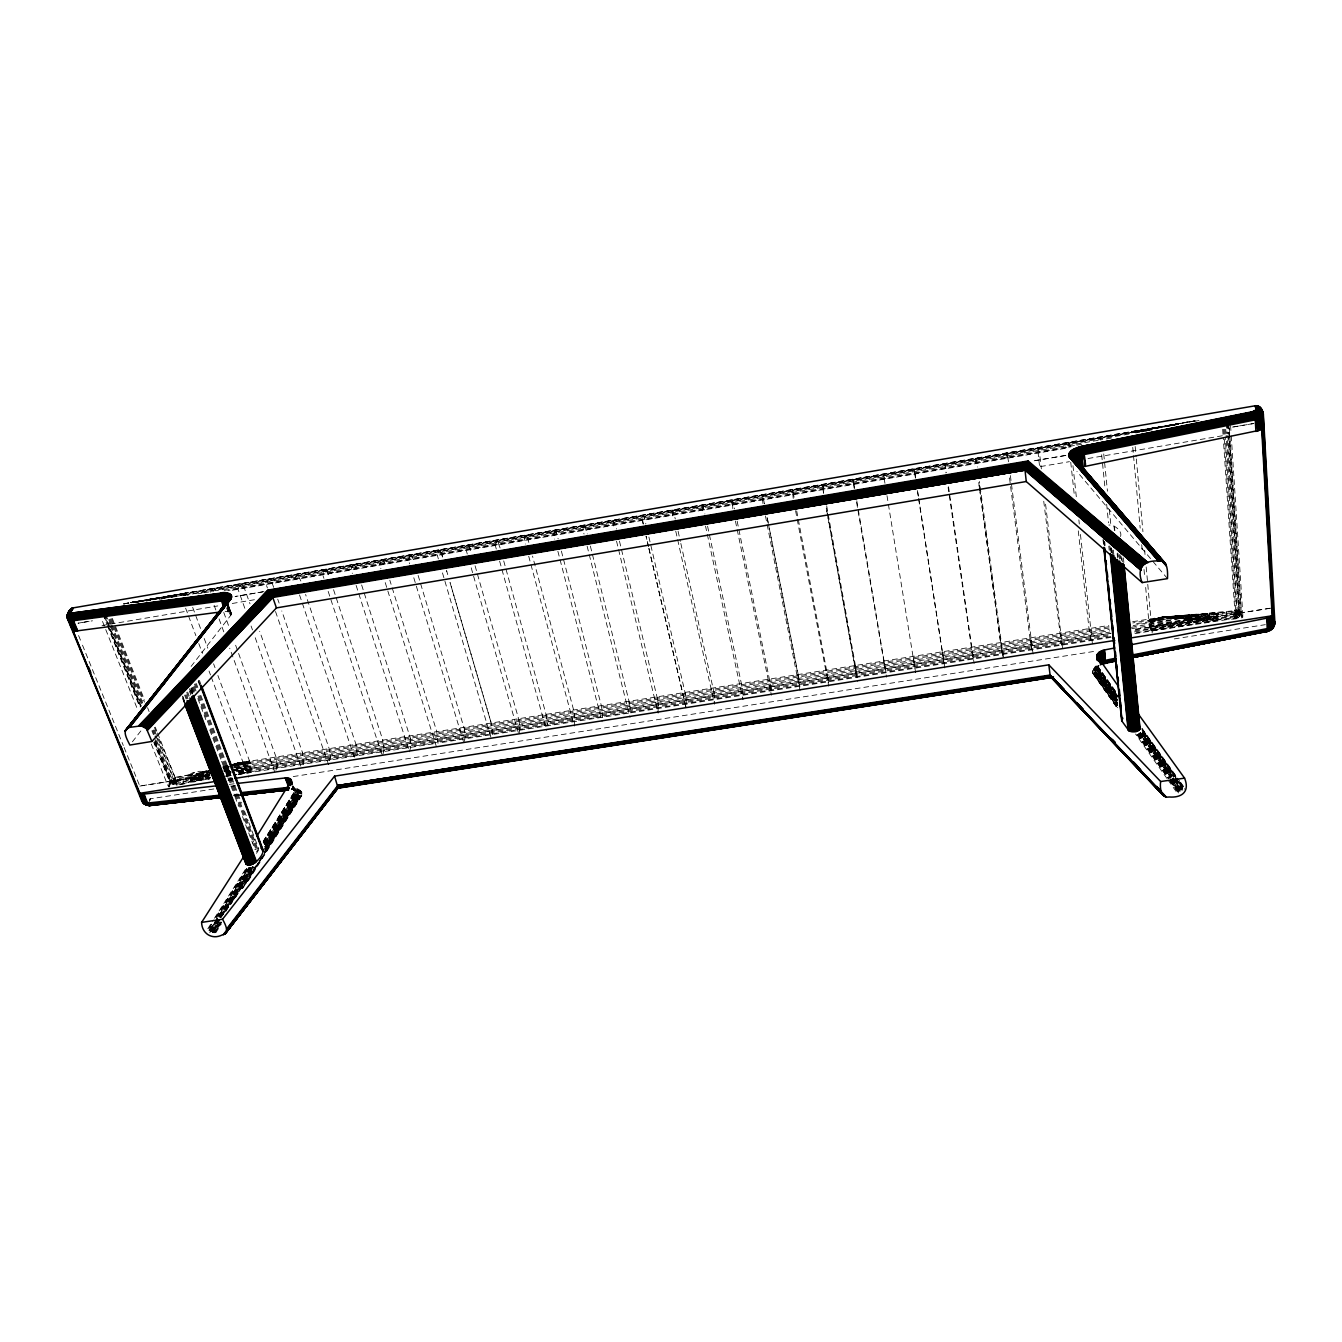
<?xml version="1.0" encoding="UTF-8"?>
<svg xmlns="http://www.w3.org/2000/svg" width="1342" height="1342" viewBox="0 0 1342 1342"><rect width="100%" height="100%" fill="white"/><g stroke="black" fill="none" stroke-linecap="round" stroke-linejoin="round"><path stroke-width="0.75" stroke-dasharray="5 3.75" d="M1226.303 611.516L1227.209 619.601L1150.882 631.126L1149.054 623.124L1148.886 621.749L1169.519 617.991L1169.503 616.599L1234.808 610.711L1240.645 611.868L1242.877 616.934L1240.612 612.64L1234.808 610.711L1223.535 441.853M1170.107 616.548L1170.123 618.041L1148.886 621.749L1145.548 586.068M157.551 732.95L175.45 778.36L176.288 785.087L190.916 781.866L189.943 774.368C182.73 777.119 169.897 775.072 167.616 785.003L169.008 786.982L171.29 782.235L175.316 777.991L170.803 780.474L167.968 785.707M1228.4 423.887L1240.142 614.183L1235.462 617.639L1218.603 619.299L1164.269 617.471L1132.799 622.94M732.849 508.735L732.246 499.761L734.611 508.937M732.027 504.642L732.078 500.667M235.219 765.544L250.266 763.447L234.749 764.638L237.484 763.095L249.578 761.099L250.887 769.704L248.538 777.152M686.483 704.047L685.024 692.371L648.706 536.196M1132.665 621.698L1162.306 617.018L1234.875 611.549L1239.823 616.632L1236.519 618.612L1230.58 619.283M277.308 765.561L276.016 756.938L234.364 641.728M1228.853 424.24L1241.568 617.941M1186.764 422.613L1187.569 422.059L132.237 602.306L148.626 599.941L150.321 600.629M1238.314 617.84L1234.925 612.204L1235.747 610.66L1224.239 437.609M238.457 771.633L250.853 769.721L250.887 768.53L232.82 770.761M1178.444 424.307L130.426 602.541M1235.63 618.813C1233.281 614.703 1238.532 614.552 1238.565 610.945L1227.074 435.68M1164.269 617.001L1162.323 617.035L1218.385 617.739L1235.277 616.079L1239.22 612.506L1227.88 435.865M1228.618 436.116L1239.605 613.663L1235.378 616.901L1218.486 618.561L1164.269 617.471L1148.735 620.44L1162.306 617.052L1169.503 616.599L1148.735 620.44L1165.98 617.723L1189.482 618.41L1209.427 616.951L1235.11 614.284L1237.391 612.17L1226.118 435.563M1068.886 442.86L1069.121 447.708L230.589 590.547M264.743 851.298L299.031 796.427L298.209 791.193L291.315 789.331M189.943 774.368C200.26 766.752 202.525 783.946 190.916 781.866L208.496 773.629M1108.962 626.714L249.981 762.239L237.467 763.195L249.578 761.099L237.333 763.346L249.578 761.099L217.89 675.462M547.351 725.116L547.385 723.086M702.134 505.783L702.856 513.852M263.217 842.726L294.619 793.105L293.462 786.06M209.553 770.845L175.701 779.165L175.701 780.625C171.877 793.307 207.054 773.193 212.053 773.596M384.047 749.842L382.789 740.079M519.908 728.488L518.935 734.779L470.69 566.022M294.099 788.593L291.415 789.415C295.877 788.475 302.118 791.243 299.887 796.611L242.466 888.572L299.887 796.611C304.265 791.579 296.062 787.804 291.734 789.096C296.364 786.949 304.953 790.924 301.061 796.662L246.811 883.237M944.734 463.661L946.412 472.317M357.173 754.07L355.965 744.307L305.59 594.456M210.157 778.729L192.091 781.497L191.05 774.133L190.212 775.106C185.531 775.408 168.941 777.941 172.883 784.701M672.342 510.866L672.963 518.918M658.117 712.971L658.117 703.191M1100.239 437.509L1100.188 439.958L1113.961 437.609M602.642 717.215L601.317 705.573L561.342 550.975M231.847 765.611L237.4 763.078L234.749 764.638L249.947 762.239L237.517 763.112L1108.828 625.473M793.223 498.419L792.334 489.511L792.921 491.373M277.324 765.544L275.127 772.992L229.717 648.203M702.168 505.766L702.755 505.347M643.187 523.984C640.872 509.138 644.865 516.184 645.854 524.017M1037.634 448.194L1039.429 452.271L1041.358 468.878M247.314 881.509L301.715 795.32L297.253 795.705L264.944 847.07L297.253 795.705L297.253 791.713L293.965 789.23L291.818 788.593L298.058 791.931L298.075 796.108L264.961 849.301M384.064 749.842L382.436 756.167L327.784 590.212M1217.831 612.388L1218.066 615.039L1216.859 615.995L1162.39 617.052L1148.735 620.44L1162.491 617.236L1217.379 619.92L1236.519 618.612L1234.942 612.438L1162.407 617.152L1148.735 620.44L1162.793 617.337L1235.026 613.361L1237.441 618.293M265.414 844.906L296.515 795.202L296.515 791.377L292.271 787.569L295.743 790.388L299.451 789.717M672.376 510.849L672.661 509.943L675.328 519.018M613.093 520.964L613.562 529.033M357.207 754.053L356.855 755.814M172.095 784.349C176.758 775.592 176.238 776.599 172.9 784.718C176.322 785.59 176.758 779.098 173.487 778.125L154.296 729.595M275.513 611.516L328.555 764.621L330.518 757.19L329.545 749.675L281.803 610.945M492.363 734.544L491.189 722.969L450.09 582.629M1092.422 671.503L1096.582 669.675L1098.142 665.85C1100.037 675.714 1086.332 676.083 1095.777 666.102L1098.544 666.018M1068.853 442.86L1070.899 446.903L227.872 590.53M1117.752 696.062L1098.393 669.188L1098.142 666.789L1097.706 670.815L1116.98 697.874L1097.706 670.815L1098.41 665.716L1096.582 668.064L1093.277 668.719M762.122 495.03L764.437 503.854L763.648 499.744M208.631 774.384C197.24 775.877 180.918 790.102 170.3 781.027L155.102 741.002M211.784 772.187C199.522 772.992 181.891 789.079 171.86 778.914L154.951 736.188M1093.327 674.07L1117.483 708.308L1092.64 672.862L1097.303 669.977L1097.991 665.934L1098.36 669.306L1117.685 696.33M183.619 783.443L182.562 775.961M976.12 463.544L975.718 458.259M1194.9 420.985L1188.811 422.009M149.029 802.013L150.539 798.859L149.096 802.013L149.7 798.926L214.653 788.844M298.226 794.9L296.649 794.045L265.162 844.755L296.414 795.135L292.388 786.362M264.357 843.061L295.156 793.91L295.592 791.143L293.999 788.475L294.837 789.767M495.181 544.986L497.144 540.054L500.415 548.811M264.609 844.303L295.726 794.548L295.844 790.941L291.432 788.006M159.01 739.006L175.634 778.947L173.755 784.969M169.008 786.982L170.367 782.218L174.577 778.209M554.514 530.459L553.659 535.022L554.682 539.098M303.393 764.219L302.571 752.745L259.677 631.277M525.359 535.441L524.353 540.021L525.41 544.064M852.925 479.228L853.512 482.013M410.887 554.783L408.337 559.782L409.578 563.774M264.307 843.011L295.425 792.87L295.575 794.363L264.307 844.051L295.995 793.491L298.192 796.142L300.994 796.662L300.86 795.387L242.566 888.572M263.569 842.038L294.569 793.021L294.519 789.079M292.64 785.842L294.267 792.384L263.368 841.602M1235.546 618.276C1242.357 617.286 1241.014 610.895 1234.808 610.711M294.233 579.224L297.521 574.141L301.631 582.613M273.701 587.36L271.42 581.271L268.97 578.855L266.001 584.038L267.394 587.964M168.438 786.378L170.082 782.738L153.827 742.495M154.951 741.12L170.484 779.853L173.001 782.487L176.339 782.487M381.346 560.017L379.635 564.68L380.91 568.656M613.227 520.444L616.515 529.016M265.028 844.655L296.213 794.967L294.619 793.105L295.425 792.87M263.351 841.535L294.636 791.461M210.543 592.208L213.177 588.383M352.577 565.435L353.969 564.496L355.764 566.894M352.879 564.881L351.05 569.545L352.359 573.504M231.814 765.477L237.433 763.128L231.545 764.856M231.763 765.359L237.467 763.162L249.947 762.239L236.125 764.051M1239.538 616.163L1241.367 612.724L1229.272 426.722M236.343 763.883L237.433 763.128L231.713 765.225C241.594 762.155 232.25 763.564 249.947 762.239L236.058 763.883L249.947 762.239L237.484 763.162M221.329 922.155L214.72 932.774L221.598 922.172M242.214 888.538L258.704 861.983M259.811 860.222L299.383 796.511L264.961 851.348M1097.722 667.36L1092.64 670.111M225.775 911.201L253.453 866.865M264.525 849.134L297.723 795.923L265.414 847.272M220.222 922.071L212.875 932.556L219.534 921.92M235.672 897.261L254.426 867.15M265.448 849.419L298.545 796.276L264.642 851.298M210.157 931.382L217.924 918.951M219.048 917.173L250.166 867.418M210.996 931.885L218.83 919.488M219.216 919.689L211.449 932.103L219.249 919.706M252.531 866.462L220.323 917.911L252.682 866.563M264.743 846.936L296.934 795.487L264.575 846.852M252.933 866.647L220.776 918.079L253.152 866.764M256.087 865.506L230.69 904.24L253.823 866.982M230.606 904.206L253.873 867.016M214.871 932.774L221.497 922.155M215.844 932.707L221.38 923.866M215.911 917.173L248.069 866.513M218.26 919.186L209.352 933.378L217.991 919.002M250.551 867.72L219.367 917.408L250.4 867.62M225.842 911.218L253.621 866.949M219.937 917.71L251.189 868.123M207.809 928.748L213.344 920.008M214.452 918.247L246.593 867.519M256.557 851.767L258.771 848.278M263.217 841.283L294.233 792.3L292.22 786.697M215.978 917.324L248.085 866.546M256.49 853.344L258.721 849.805M208.849 930.308L212.204 924.99M216.683 917.894L249.159 866.496M263.72 843.447L295.089 793.81M209.402 930.828L249.864 867.2M264.408 844.168L295.726 794.548M252.464 842.977L254.712 839.438M525.376 535.441L526.45 535.441M175.886 783.946L211.885 772.657M132.405 741.79L141.346 730.316M191.101 666.42L231.143 614.821L227.402 602.373L231.126 612.74M1098.863 665.515L1096.749 668.635L1097.001 671.788L1117.416 700.574L1097.001 671.788M237.333 763.346L236.058 763.883M190.665 776.75L206.735 770.543L191.772 776.448L175.919 779.987M155.756 735.768L173.823 779.937L176.104 780.843L190.832 777.605L211.399 770.811M190.447 775.911L191.319 774.854C200.78 766.349 213.579 775.273 198.683 779.232L210.66 777.504M176.238 781.681L190.967 778.444L204.504 772.204M299.031 796.427L299.971 795.336M1120.503 536.548C1122.851 531.533 1114.346 524.252 1108.811 525.041M191.05 779.266L207.96 771.566M381.313 560.017L382.369 559.648M191.084 780.021L208.111 772.069M1098.494 666.118L1094.334 667.377M191.084 780.725L208.262 772.589M154.129 742.009L169.897 781.564L173.152 784.164L176.406 783.963M1235.462 613.931L1236.737 610.677L1225.263 437.593M1096.531 666.269L1093.579 670.044L1094.149 673.785L1116.829 705.875L1092.64 672.862L1117.651 707.704M1097.253 666.32L1094.485 669.876L1095.005 673.382L1117.735 705.473L1093.579 672.644M1097.924 666.236L1095.324 669.574L1095.81 672.862L1117.4 703.292L1094.485 672.308L1117.131 703.476M1099.064 665.682L1096.078 669.155L1096.347 672.459L1117.802 703.007M191.034 781.346L208.379 773.109M296.129 788.744L291.784 789.549L297.941 789.13M1217.982 614.116L1209.343 616.179L1189.448 617.957L1162.507 617.219M296.515 795.202L297.404 794.514M291.717 789.13L293.663 789.046L291.264 789.532M1218.268 616.867L1190.689 619.367L1179.836 618.36L1179.735 615.743L1162.357 617.119L1148.735 620.44L1162.793 617.253L1218.268 616.867L1235.194 615.206M237.215 763.162L231.612 764.99M1169.503 616.733L1148.735 620.44L1162.323 617.102L1193.541 614.602L1193.826 619.065L1196.762 619.719L1218.486 618.561L1134.141 630.841M231.495 764.739L237.349 763.145M248.891 822.73L258.503 848.228L254.997 849.536L241.644 814.242M1218.486 618.561L1218.603 619.299C1212.682 622.705 1207.934 619.434 1209.142 613.244C1189.28 618.662 1168.228 614.032 1148.735 620.44L1163.967 617.068M208.58 774.149L192.174 780.96M211.969 773.126L198.7 778.679M231.411 765.93L225.003 768.748L228.962 768.329M1218.603 619.299L1217.479 620.474L1134.661 632.87M300.658 790.522L295.928 790.69M225.104 768.396L228.174 766.903L223.376 768.496L228.106 766.718L223.124 767.708L227.905 766.165L223.124 767.708M174.443 778.024L174.359 777.84M225.104 768.429L228.257 767.171M223.292 768.228L228.073 766.601M235.89 763.531L237.249 763.195L235.94 763.632M301.497 791.512L298.058 791.931L295.29 790.404M211.667 771.734L190.967 778.444M211.533 771.264L190.832 777.605M188.132 595.479L185.397 593.114L141.363 601.367M227.771 765.812L222.722 766.718M205.326 776.196L209.704 775.005L205.36 776.733L209.486 776.095M209.386 770.392L190.212 775.106M1173.998 425.213L1178.427 424.089M301.967 792.669L296.163 791.713L293.479 786.378M1186.798 422.244L1181.782 423.351M1148.886 621.749L1165.98 617.723L1162.407 617.152M1133.168 625.624L1171.834 618.142L1132.967 624.265M183.82 595.445L1131.591 433.6M1169.519 617.857L1201.593 616.364L1216.691 614.2L1217.899 613.227L1216.557 612.522L1189.364 616.632L1162.44 617.119L1179.752 616.565L1198.389 614.2L1201.476 614.502L1201.979 620.021L1217.479 620.474L1216.557 612.522M123.447 603.95L128.681 602.893M124.001 603.967L129.184 602.944M123.716 603.883L128.916 602.877M1188.827 422.009L1194.984 420.818L1188.844 421.891M1131.407 627.318L1179.87 618.662L1201.979 620.021L1150.077 628.324L1149.792 627.133L1193.826 619.065M159.144 599.253L1129.662 433.097M131.935 602.34L1187.569 422.059M1216.607 613.344L1189.381 617.068L1164.269 617.471M1134.409 631.914L1202.7 620.054L1201.895 619.467M135.324 602.29L143.527 600.847M145.573 600.478L184.491 593.617L130.224 602.659M1174.887 424.793L1132.614 432.309L1131.943 431.537L1131.625 432.761L1152.04 429.859M133.227 602.743L138.796 602.088M137.74 601.266L185.917 593.181L134.871 602.29M1170.845 425.699L1132.38 431.822L1182.906 422.998M1132.38 431.822L1183.275 422.915M1185.305 422.562L1191.411 421.489M145.54 600.226L186.471 593.466L146.06 600.746M185.397 593.114L130.66 602.524M1187.318 422.176L1131.826 431.721L1179.35 423.653M1195.001 421.187L1199.043 420.516M137.874 602.072L143.913 601.031M145.926 600.696L1167.506 426.353M1135.701 432.896L1139.794 432.208M1141.824 431.856L1147.947 430.816M197.995 593.785L201.937 593.114M203.917 592.778L213.781 591.101M1098.242 440.293L215.794 590.765L215.24 589.91M224.198 590.413L1074.875 445.427M1076.838 445.108L1082.692 444.101M82.114 622.503L77.987 623.208L92.481 620.809M84.194 622.151L92.447 620.742M263.988 591.604L235.051 596.519L264.022 591.671M1237.425 426.253L1231.235 427.31L1253.965 423.485M1239.488 425.9L1253.965 423.451M102.026 625.54L108.232 624.483M110.296 624.131L217.79 605.93M232.25 603.481L254.997 599.622M1040.503 466.563L1069.44 461.665M1088.043 458.511L1224.474 435.395M1169.972 425.699L1131.658 432.761L1151.872 429.675M131.164 602.793L138.36 601.568L132.774 602.357M1150.614 630.354L1209.763 619.769M1174.384 424.609L1131.826 431.721L1175.139 424.726M302.034 793.944L296.213 792.568L293.428 787.2M161.174 598.918L169.293 597.593M171.323 597.274L179.442 595.949M181.472 595.613L187.561 594.623M1131.641 628.66L1189.582 619.283L1189.314 614.955M145.875 600.528L187.024 593.952M1109.129 628.022L230.086 766.634L225.003 768.748L232.854 767.507M234.816 767.205L1109.331 629.381M236.326 768.278L1109.549 630.757M232.787 770.14L1109.8 632.099M223.997 770.224L228.106 769.57M224.768 771.398L230.79 770.442M124.085 747.46L139.786 786.043L210.191 774.971M237.115 770.727L1111.059 633.256L236.477 770.794M1270.522 608.161L1133.839 629.666L1270.538 608.228M139.786 786.093L210.208 775.022M226.177 772.422L234.414 771.13M208.765 776.33L204.756 776.951L208.748 776.414M226.798 773.495L230.807 772.858M238.826 771.6L1110.304 634.581M238.557 772.707L1110.555 635.672M210.124 777.152L199.975 778.746L210.09 777.353M226.379 774.602L230.438 773.982M1110.79 636.611L238.306 773.663M209.688 778.125L195.378 780.373L209.62 778.343M226.043 775.575L230.136 774.938M190.916 781.866L209.352 778.981M225.741 776.397L235.991 774.787M238.037 774.468L435.898 743.401M628.475 713.156L437.861 743.099L436.771 731.558L389.817 580.197M1111.025 637.383L630.488 712.854L629.381 702.369M1134.913 633.642L1218.704 619.937M228.526 779.383L232.669 778.746M228.006 780.373L234.162 779.417M231.193 786.261L235.336 785.607M293.244 776.565L1095.709 651.172M1174.3 638.893L1265.288 624.667M226.043 773.546L230.17 772.908M146.228 600.981L150.17 600.377M1150.346 629.415L1209.863 620.34M226.228 776.246L236.259 774.703M238.272 774.401L250.317 772.539L234.045 774.854M132.523 602.239L149.851 599.991M223.946 771.348L230.153 770.409M232.216 770.107L250.853 767.288L250.719 766.014L230.941 768.11M1149.088 623.124L1179.836 618.36M226.63 775.206L230.623 774.619M238.591 773.462L250.568 771.734L238.423 773.428M226.395 772.019L230.472 771.432M232.518 771.147L250.887 768.53M225.909 776.028L232.015 775.156M1149.557 625.842L1193.877 619.568M226.278 775.106L230.338 774.552M1149.809 627.133L1201.979 620.021M226.748 773.998L230.757 773.462M238.759 772.405L250.753 770.794M231.948 765.863L250.266 763.447M1149.306 624.483L1189.582 619.283M226.161 772.891L234.397 771.835M236.46 771.566L250.853 769.721M223.594 769.335L227.469 768.849M235.219 767.909L250.719 766.014M224.785 771.734L230.807 770.996M1162.809 617.186L1163.95 617.488L1162.793 617.32M224.013 770.392L228.14 769.905M236.393 768.966L250.853 767.288M229.197 784.365L235.437 783.661M233.86 795.689L237.987 795.219M138.142 601.401L143.946 600.746M234.229 795.185L238.373 794.716M233.911 795.638L238.373 795.32M239.228 795.454L234.213 795.772L239.144 795.487M234.699 795.923L238.842 795.471M291.6 789.247L293.663 789.046M234.179 766.248L250.535 764.722M142.772 600.595L145.708 600.36M1189.532 618.847L1216.959 616.884L1218.066 615.039M149.7 599.824L154.716 599.522M225.137 611.331L230.623 612.204L226.899 601.853M1189.314 615.357L1164.269 617.236M176.121 782.386L172.799 781.38L171.139 779.367L154.213 736.641M1234.825 610.828L1235.747 610.878M1170.123 618.041L1179.87 618.662M213.143 588.383L214.2 588.735M1235.328 611.751L1235.697 611.113M292.254 789.079L295.743 790.388M1240.377 615.944L1234.841 611.13L1240.562 614.686M554.934 530.04L558.205 538.93M1235.764 612.64L1234.875 611.549L1239.102 617.286M1235.11 614.284L1235.512 615.894M410.87 554.783L413.336 559.413M171.323 783.879L170.082 782.738M1235.428 612.875L1235.026 613.361M214.166 588.735L215.274 589.91M294.485 789.733L293.227 787.939M326.609 570.132L324.512 569.713L322.583 574.393L323.925 578.352M555.202 530.157L555.823 531.013M1167.49 578.637L1076.921 471.461M584.726 525.494C582.092 524.403 583.317 532.657 584.055 534.049M944.751 463.493L945.976 472.938M1141.941 729.645L1175.81 776.666M1183.074 786.747L1177.035 778.209M1098.108 670.01L1117.483 696.917L1097.722 669.205L1117.701 696.23M1142.898 732.212L1174.367 775.928M1175.575 777.605L1182.839 787.704M1142.495 733.084L1173.948 776.85M1175.156 778.528L1182.419 788.626M1117.735 700.205L1097.186 671.57L1117.634 700.306M1141.908 733.906L1172.136 776.028L1142.109 733.655M1115.42 691.18L1098.511 667.528L1115.42 691.348M1142.008 728.354L1179.467 780.708M1180.675 782.403L1185.506 789.163M1115.437 692.036L1098.142 667.595M1175.827 776.582L1142.008 729.243L1175.827 776.515M1115.437 692.019L1098.142 666.789M1175.642 777.387L1141.841 730.098L1182.856 787.687L1176.85 779.081M1098.075 670.144L1117.383 697.169M1142.713 732.631L1174.082 776.548L1142.663 732.766M1175.29 778.243L1182.537 788.375L1175.206 778.461M1173.579 777.37L1142.277 733.369M1174.787 779.065L1183.241 790.874M1139.995 732.967L1171.365 776.8M1172.572 778.494L1181.027 790.304L1172.64 778.444M1172.17 778.796L1180.608 790.606M469.398 546.546L467.637 545.003L466.127 549.935L467.268 553.961M1116.93 697.957L1097.303 669.977L1116.829 698.108L1097.571 671.034L1096.749 670.681L1096.548 672.258L1116.963 700.994L1096.095 671.319M1140.398 732.547L1171.734 776.431L1140.482 732.43M1139.157 733.621L1170.459 777.488L1139.375 733.453M1138.804 733.839L1168.882 776.012M1137.899 734.309L1169.419 778.058M1137.831 734.342L1169.134 778.175M1136.875 734.695L1168.312 778.477M1169.318 780.222L1179.064 793.676L1169.553 780.138M1141.992 728.79L1178.242 779.819M1179.45 781.53L1185.489 790.035M1139.777 733.118L1171.012 777.068M1138.972 733.705L1168.949 775.961M1170.627 779.736L1179.031 791.562L1170.677 779.719M1140.23 732.732L1171.432 776.75M1170.392 779.819L1178.762 791.663M1095.458 673.13L1116.947 703.577M1138.452 734.024L1169.486 778.024M1094.502 673.65L1117.131 705.758M1137.379 734.51L1168.362 778.461M1166.97 778.494L1135.55 733.99M1168.177 780.205L1177.84 793.91M1093.613 673.986L1117.685 708.24M326.576 570.132L329.696 577.848M526.416 535.441L527.49 537.605M1240.88 613.898L1242.709 617.756M383.191 560.47L384.902 564.261M584.709 525.494L587.31 533.982M468.979 545.842L471.646 553.709M170.3 781.027L154.548 741.505M243.539 586.035L250.015 603.85M244.043 587.041L241.006 583.636L237.87 588.836L244.848 608.396M441.099 552.334L438.834 549.918L437.19 554.867L438.364 558.876M355.731 566.894L356.586 569.075M78.591 635.538L81.728 643.254M82.499 645.183L123.313 745.515M384.064 562.063L384.483 563.103M140.977 706.261L104.475 615.223L140.675 706.529M702.789 505.347L704.919 513.986M102.512 621.43L137.387 709.062M151.344 744.122L167.616 785.003M108.819 619.668L110.363 623.56M111.134 625.506L142.655 705.12M152.636 730.367L154.179 734.242M105.733 614.284L109.591 623.996M110.363 625.942L141.128 703.627M151.898 730.82L153.441 734.695M105.045 614.753L141.245 706.043M104.005 615.693L107.092 623.476M107.863 625.422L140.239 707.033M102.898 614.217L106.756 623.929M107.528 625.875L139.165 705.573M112.325 618.394L144.517 699.954M147.586 707.72L149.113 711.596M155.253 727.129L156.779 731.021M111.47 618.628L144.433 702.118M154.414 727.347L155.94 731.239M110.547 618.914L142.789 700.474M109.658 619.283L111.201 623.158M111.973 625.104L142.688 702.772M153.441 729.947L154.984 733.839M182.831 696.146L184.491 700.843M182.495 696.683L184.659 702.587M182.713 698.41L184.542 703.023M183.032 699.585L184.525 703.493M187.679 692.069L189.172 695.978M186.739 692.455L188.215 696.347M186.504 694.703L187.997 698.612M185.548 694.938L187.041 698.846M184.609 695.072L186.102 698.981M193.382 686.819L194.875 690.727M197.844 698.578L206.752 722.097M209.721 729.947L220.86 759.354M221.598 761.317L234.213 794.632M234.951 796.594L238.675 806.408M192.577 687.289L194.808 693.16M191.822 687.674L194.036 693.495M191.218 688.194L192.694 692.069M191.201 689.603L192.678 693.512M190.749 688.714L192.963 694.535M190.715 690.14L192.208 694.032M189.373 688.714L191.604 694.569M189.39 691.164L190.883 695.072M196.351 683.548L197.844 687.456M200.797 695.307L231.126 775.693M231.864 777.639L241.493 803.137M244.445 810.971L248.153 820.784M195.412 683.766L196.888 687.691M199.857 695.525L257.597 848.429M194.456 684.068L195.932 687.993M198.901 695.827L256.708 848.731M194.271 686.383L197.24 694.233M197.979 696.196L255.819 849.1M556.158 531.751L556.494 532.657M441.082 552.35L443.045 558.557L441.837 554.565M199.455 680.327L201.048 685.057M198.364 680.243L199.824 684.135M198.197 681.4L199.673 685.326M226.546 607.859L227.838 611.298L226.949 607.909M185.615 608.178L187.846 614.066M188.551 616.045L195.882 635.689M198.784 643.556L202.474 653.369M209.033 671.05L210.509 674.976M211.214 676.955L247.079 773.227M192.678 607.356L200.629 628.761M204.202 638.49L207.825 648.22M213.563 663.787L215.022 667.679M227.687 608.027L228.962 611.482L226.697 603.43M975.684 458.276L977.429 467.05M226.764 603.145L231.143 614.821L227.654 603.715M214.116 605.309L216.263 611.147M219.081 618.947L224.064 632.602M469.75 547.452L470.136 548.509M223.762 612.438L228.744 626.093M226.915 605.242L230.656 615.626L227.939 606.349M293.512 786.865L294.837 790.606M585.347 526.769L585.682 527.691M251.071 626.009L252.481 629.901M255.232 637.735L301.765 768.815M277.727 599.153L279.119 603.095M299.551 594.976L355.429 760.411M527.473 537.605L529.234 543.913M333.554 589.708L382.805 740.079M361.635 584.961L410.384 738.201M356.133 585.414L409.511 751.923L411.021 745.598L410.35 738.201M302.554 752.745L302.923 753.885M385.221 582.579L436.704 747.662M1008.597 461.749L1006.718 452.975L1006.986 458.293M355.932 744.324L356.284 745.464M413.789 577.748L463.997 743.384L465.238 737.077L464.533 729.662M418.117 575.399L464.567 729.662M442.474 572.9L491.407 739.09M450.073 582.629L491.189 722.969M475.068 565.77L518.884 719.798M1091.197 640.503L1089.016 628.593M1006.986 453.747L1008.077 457.605M703.258 506.655L703.51 507.595M644.345 517.693L644.646 518.767M495.148 545.003L496.305 549.029M499.627 561.124L546.529 730.451M503.72 560.922L546.362 715.471M528.698 556.209L574.259 726.106L574.963 718.758L573.923 711.126L532.522 556.058M1061.539 645.167L1043.673 500.667M557.869 551.26L602.088 721.744M546.026 714.313L547.402 723.086M587.108 546.127L630.035 717.366M590.346 546.06L629.616 703.627M822.898 485.452L822.562 484.345L823.602 493.252L822.898 489.159M792.753 490.585L793.139 492.313M616.532 541.162L658.083 712.971M619.467 541.145L657.261 697.974M642.264 519.924L643.221 523.984M648.891 548.324L686.282 708.559L648.874 548.324M678.096 531.214L680.344 541.396M680.83 543.426L714.112 693.026M675.747 531.13L714.548 704.131L714.078 693.042M518.868 719.815L519.924 727.414M822.931 485.452L824.441 493.604M1031.126 645.804L1033.105 654.208L1010.207 474.162M707.57 526.232L741.623 684.672L742.965 699.668L705.523 526.098M793.156 492.313L794.363 498.721M737.177 521.216L771.147 687.909M735.416 521.032L771.432 695.206M1090.241 636.494L1090.492 637.702M741.405 683.464L741.64 684.655M1031.377 646.995L1031.595 648.085M1002.189 652.698L1003.564 658.838L979.425 481.476M657.278 697.974L658.15 703.191M768.094 522.357L766.869 516.2L768.932 526.467M768.496 524.42L798.171 674.506M762.977 503.619L762.088 495.55M765.443 515.949L800.05 690.727M769.335 528.53L799.463 682.239M973.269 659.023L972.715 656.221M1001.971 651.625L1002.206 652.698M795.571 510.665L828.769 686.232M796.712 510.95L828.182 678.951M883.506 474.498L883.539 474.816M827.662 515.798L826.186 507.595L826.957 511.688M828.031 517.844L857.605 681.702M1001.769 650.417L1002.004 651.608M853.546 482.013L853.713 483.12M826.689 505.867L855.408 665.464M827.326 513.734L856.901 677.609M1031.159 645.787L1030.086 639.144M915.546 477.618L914.003 468.744L914.774 473.994M798.423 675.697L798.658 676.972M855.441 665.464L855.844 667.964M853.747 483.12L853.931 484.361M1001.786 650.417L980.079 492.346M972.749 656.221L948.123 487.448M944.08 663.602L942.168 651.776M853.965 484.361L854.636 488.471M856.783 500.784L886.039 672.711M854.116 488.069L852.891 479.228M856.615 502.445L886.559 677.173M855.659 666.672L857.119 676.469M884.294 479.195L883.472 474.313M884.965 483.305L883.506 474.816M886.995 495.668L915.63 672.61L914.539 665.364M884.646 663.418L884.864 664.76M913.332 657.563L914.573 665.364M942.554 654.292L942.772 655.634M913.952 661.556L914.154 662.881M917.777 492.111L918.414 496.238M918.733 498.318L944.214 663.887M914.875 473.491L915.412 478.138M917.341 490.535L944.818 668.031M971.457 648.404L971.658 649.696M885.267 667.444L885.452 668.719M948.526 486.71L974.124 663.451M856.666 673.248L856.833 674.439M979.794 490.3L978.67 482.063L979.207 486.19M979.492 488.236L1000.528 642.566M1030.069 639.161L1009.385 476.863M827.997 677.76L828.802 686.215M799.429 682.256L800.067 690.727M1045.569 504.189L1062.73 649.562M1039.463 465.439L1037.668 448.798M1072.946 465.657L1076.334 496.926M1078.867 519.84L1079.303 524.017M1080.461 534.435L1092.522 644.898M1070.748 462.252L1074.372 495.533M1078.28 530.862L1088.999 628.593M1104.684 541.279L1105.12 545.439M1104.114 541.732L1104.533 545.909M1103.476 540.138L1103.912 544.315M1103.292 539.987L1103.711 544.147M1103.023 539.534L1103.443 543.695M1112.367 550.002L1112.786 554.162M1111.377 548.677L1111.797 552.837M1101.665 454.753L1104.969 487.767M1106.664 504.257L1108.509 522.826M1111.042 547.57L1111.545 552.099M1110.639 548.375L1111.059 552.535M1109.834 545.942L1110.27 550.119M1108.794 546.144L1109.23 550.304M1119.06 554.8L1119.463 558.96M1117.836 552.971L1118.255 557.131M1114.43 526.467L1114.85 530.644M1117.131 553.592L1117.551 557.752M1113.994 526.064L1114.414 530.241M1103.745 453.932L1107.452 491.189M1109.348 509.809L1110.975 526.383M1113.374 550.069L1113.793 554.229M1123.489 557.886L1123.824 562.55M1121.962 557.802L1122.382 561.962M1121.04 556.158L1121.459 560.319M1120 554.464L1120.402 558.624M771.113 687.909L771.348 690.727M1132.765 447.372L1133.302 453.596M1133.52 455.659L1140.18 528.111M1141.723 544.667L1142.495 552.954M1144.021 569.511L1144.76 577.798M1135.181 446.5L1136.087 456.884M1136.322 458.964L1142.931 531.65M1144.676 550.337L1145.028 554.498M1146.185 566.961L1152.241 633.424M799.698 684.521L799.782 685.477M658.285 704.449L658.385 705.64M1068.937 445.292L1069.02 446.433M492.38 729.276L492.48 730.534M771.214 689L771.298 689.939M1227.796 423.586L1228.484 434.036M1227.058 423.351L1227.762 433.785M1226.253 423.166L1226.907 433.6M1225.716 429.306L1225.984 433.466M1224.709 429.239L1225.129 435.496M1223.686 429.255L1224.105 435.513M1222.696 429.339L1223.384 439.773M1230.597 425.515L1231.117 433.802M1231.251 435.882L1242.893 616.112M519.908 727.414L519.924 728.488M219.149 921.837L212.506 932.472L219.182 921.853M217.052 918.549L209.369 930.862L217.069 918.565M248.924 867.603L218.159 916.804L248.958 867.653M250.937 867.955L219.87 917.676L250.971 867.989M219.669 919.857L211.919 932.271L219.719 919.874M298.075 796.108L264.877 849.268L299.081 795.169L298.075 796.108M220.507 922.105L213.864 932.724L220.541 922.105M211.499 924.202L208.228 929.57L211.499 924.219M217.404 918.582L209.587 930.996L217.421 918.599M1096.347 672.459L1095.324 671.872L1116.812 701.145L1096.246 672.543M227.972 766.332L223.208 767.96L228.006 766.416M227.838 765.98L223.024 767.456L227.872 766.064M1194.984 420.818L1193.457 421.136L1195.034 420.885M1065.883 455.391L1032.82 461.011L1065.9 455.441M238.222 794.883L234.095 795.37L238.222 794.9M1181.816 789.499L1173.344 777.706L1181.816 789.482M1170.962 777.119L1139.626 733.269L1170.979 777.102M1181.379 789.935L1172.942 778.125L1181.379 789.935M1180.088 790.992L1171.667 779.182L1180.104 790.992M1179.719 791.193L1170.09 777.689L1179.735 791.176M1178.762 791.663L1170.341 779.853L1178.746 791.663M231.394 614.066L227.654 603.011L231.394 614.066M447.742 574.611L446.567 570.585L447.725 574.611M648.421 546.295L646.056 536.163L648.387 546.295"/><path stroke-width="1.5" d="M1142.143 582.596C1136.154 568.152 1143.971 560.017 1158.448 561.023C1168.194 559.312 1167.741 572.581 1167.49 578.637L1142.143 582.596L1026.261 481.526L276.418 607.909L151.881 741.438L129.855 745.062C127.893 740.65 120.512 729.26 129.57 727.381L230.371 599.572C234.967 594.02 225.607 591.554 221.497 592.879M1114.565 647.985L1104.281 649.998L1105.439 662.21L1101.027 663.887M227.67 600.394L225.976 597.844L220.692 597.391L226.63 599.22L227.435 602.893L228.559 598.935L231.646 597.123M1255.441 410.4C1263.745 412.128 1261.681 423.233 1261.681 429.088L1272.149 615.777L1270.035 617.018L1270.27 629.532L1267.016 631.193L1131.222 657.781L1266.362 631.629L1273.524 627.15L1262.419 416.322C1262.101 411.457 1256.397 408.354 1252.623 411.675L1081.35 446.467C1076.636 447.674 1066.387 450.644 1069.373 457.203L1158.448 561.023L1068.752 456.163L1073.483 457.052L1076.183 461.447L1074.674 457.505L1071.57 455.29L1068.551 454.972M224.299 607.859L222.118 598.23L223.678 592.728L74.028 612.808C68.006 616.934 74.8 626.446 76.192 630.992L218.914 612.153M223.896 607.892L220.876 599.002L221.48 592.912L229.583 594.623L230.757 596.351L229.633 599.706L128.463 727.649L231.227 598.347L228.224 599.891L222.755 608.278M1105.439 662.21L1104.063 662.042L1115.705 659.778L1101.195 663.267L1101.312 650.971L1104.281 649.998C1108.492 666.857 1093.512 665.011 1115.672 660.298M1140.985 569.142L1024.852 468.19L271.772 595.076L145.724 727.951L272.09 595.747L1024.835 468.392L1140.985 569.142L1024.802 469.18L272.174 595.915L146.446 728.689L151.881 741.438M1131.34 637.853L1272.149 615.777C1271.813 619.719 1274.799 632.199 1266.764 630.438C1265.774 632.719 1272.35 629.096 1273.524 627.15M1115.47 661.052L1101.564 664.307L1102.738 650.434L1104.03 660.6L1100.138 663.3L1115.688 658.989M1026.261 481.526L1024.835 468.392L1028.123 460.943L1148.014 562.667L1027.519 461.581L1145.699 563.372L1026.949 462.319L268.484 590.53L1027.284 461.816L1145.699 563.372M1272.518 628.291L1274.9 622.973L1263.342 413.722L1260.155 407.28L1255.793 405.687L73.206 607.876C68.895 609.083 66.228 614.854 67.57 619.031L143.678 803.506L148.492 804.596L220.994 796.41L147.972 805.25L142.537 794.095L139.484 793.357L143.208 802.919L148.073 803.959L220.591 795.756M1053.185 677.257L337.513 788.291L225.439 933.445L338.067 788.073L334.577 776.146L1048.807 664.844L1160.645 781.53C1159.756 787.418 1160.645 798.624 1169.301 796.997C1181.782 797.953 1190.119 791.646 1184.567 778.142L1137.345 712.669M1070.765 456.095L1160.763 560.99L1070.748 457.018C1069.608 450.946 1077.307 448.698 1081.87 447.523L1253.361 412.682L1258.259 409.847L1257.756 405.921L1263.208 412.816L1261.48 417.161L1255.256 419.845L1083.581 454.686L1077.962 456.934L1075.68 460.004L1076.821 456.783L1083.447 453.63L1256.951 418.402L1261.363 416.238L1263.241 413.671C1262.738 410.803 1257.957 407.599 1255.911 409.981M220.91 594.338C224.299 594.187 231.847 595.513 228.207 600.36L229.549 598.901L125.074 731.356L228.878 599.975C232.787 595.06 224.5 592.61 220.91 594.338L73.357 613.982L69.818 613.193L69.918 610.023L67.503 614.267L67.318 618.209L68.627 620.172L73.609 620.843L77.719 630.941L72.132 620.893L221.413 600.998L222.655 600.914L224.6 606.081M1274.9 622.973L1274.078 626.244L1271.528 628.324L1274.581 624.751C1275.42 615.173 1274.246 634.045 1267.469 630.069L1266.764 630.438M67.956 619.668L67.838 613.529L72.367 608.077L68.945 611.902L70.321 614.502L223.242 593.265L74.011 612.824L72.887 616.012L73.609 620.843M1273.826 626.446L1267.284 630.136L1132.094 656.456L1267.2 630.606L1132.078 656.557L1267.284 630.136L1266.697 618.192L1270.035 617.018L1271.981 626.664L1267.301 628.576L1132.027 655.013M67.452 618.293L67.318 615.039L69.616 610.711C64.064 617.437 72.686 610.862 73.206 607.876L70.64 610.929M1254.82 410.786C1262.822 413.521 1259.97 424.307 1259.45 430.296L1081.652 467.117L1078.414 453.462L1074.12 448.966M1132.061 657.11L1267.183 630.706L1272.686 628.006L1273.323 624.684L1273.608 626.899M1252.992 412.095C1257.521 412.212 1258.259 427.142 1257.773 430.933C1258.209 424.86 1261.262 414.846 1254.082 411.155M1257.773 430.933L1258.779 418.67L1259.45 430.296L1261.681 429.088M231.227 595.009L227.754 598.062L227.435 602.172L228.559 598.062L231.646 595.999M1267.284 630.136C1271.88 629.884 1266.965 620.591 1268.442 617.672L1270.589 627.419M1122.851 718.171L1121.711 720.805L1129.108 730.954L1136.54 731.457L1139.442 729.78L1139.761 727.096M143.812 801.577L144.248 803.824L146.379 805.049L155.471 804.479L149.063 805.535L147.972 805.25L221.715 797.114M144.869 804.378L142.52 802.315L142.437 799.06L142.873 802.248L147.737 803.304L150.27 805.535L221.078 797.4M145.322 803.053L143.862 803.17L141.749 800.906L68.425 619.417C67.519 616.095 70.338 611.466 74.011 612.824M243.422 857.102L201.602 922.407C201.87 933.713 212.221 940.037 222.168 934.955C230.69 933.697 224.785 923.279 222.537 919.236L334.577 776.146M1102.554 661.136L1101.312 650.971L1097.018 654.795L1097.337 659.744M125.309 730.534L228.828 599.337L227.654 600.847C231.109 596.603 223.711 594.103 220.675 596.083L72.887 616.012L68.257 614.082L70.371 609.385L67.838 613.529M69.482 612.304L71.612 608.412M185.28 705.439L245.938 863.795C252.363 870.203 268.853 850.14 260.985 848.127M1075.563 459.518L1069.759 456.062L1159.622 560.939L1069.457 457.186C1068.819 450.711 1076.452 448.161 1081.602 446.92L1252.992 412.111L1257.253 409.629L1255.793 405.687L1256.397 409.109M1274.078 626.244L1263.023 412.984L1261.161 408.74L1263.359 414.577M1272.552 627.184L1270.455 629.683M338.184 787.771L1051.138 677.307L1165.024 796.527L1050.182 675.731L1048.807 664.844M1267.049 631.076L1268.744 630.153L1267.183 630.706M227.368 602.038L226.597 603.497L228.056 599.639L227.15 597.442L220.675 596.083M1261.161 408.74L1262.637 413.638L1256.766 417.429L1083.262 452.522C1074.271 454.334 1072.258 461.447 1081.467 466.899M1072.627 457.236L1071.738 456.28L1161.87 561.208L1071.704 457.052L1072.375 453.21L1076.2 450.291L1082.138 448.228L1253.713 413.37L1259.215 410.216L1258.645 406.24L1262.168 410.484M67.771 615.777L71.176 611.533M1105.254 663.049L1100.742 664.407M71.763 612.472L68.123 615.391L68.375 619.35L71.847 620.054L73.089 619.115L69.163 618.863L67.201 617.37L69.616 610.711M67.285 615.844L67.67 614.955M221.363 600.88L226.882 601.837L227.737 600.545L227.402 602.373L225.909 600.579L221.111 600.042L71.847 620.054L73.558 620.725M1079.27 447.54L1254.837 413.034L1081.35 446.483C1075.881 446.215 1088.647 463.577 1084.789 466.127C1086.131 454.619 1081.333 439.824 1072.644 456.599L1073.6 457.622L1074.875 453.411L1080.914 450.358L1254.552 415.685L1260.926 411.306L1260.155 407.28L1263.342 413.722M1268.224 631.008L1266.63 631.596L1267.854 631.243C1265.875 631.226 1265.925 632.099 1268.224 631.008L1131.222 657.781M246.207 861.715L245.938 863.795M130.157 725.519L228.224 599.891L227.201 601.434M73.206 607.876L71.26 611.13L68.308 612.858M256.976 835.915L291.449 780.457L289.922 778.662L285.292 777.957L237.5 783.426M1271.411 616.28L1271.981 626.664L1274.313 624.399L1274.564 621.262L1273.877 626.026M1082.407 449.033L1080.125 448.748L1254.049 414.158L1260.121 410.702L1259.45 406.71M69.432 611.466L68.123 615.391L72.871 616.381L222.101 597.291L71.579 617.337L68.408 616.699L67.318 615.039M68.878 611.969L70.941 608.849M230.354 598.566L127.691 727.985L230.354 598.566L228.878 599.975M69.599 611.784L72.367 608.077L70.354 612.288L73.642 613.361L222.873 593.919M230.405 594.17L227.15 597.442L226.613 603.397M143.007 799.815L143.124 801.073M228.828 599.337L227.872 600.612L230.371 599.572L129.57 727.381L141.128 725.837L146.379 728.572L272.476 596.636L1024.802 469.297L1140.968 570.132L1024.869 470.136L272.476 596.636L147.033 729.494L272.812 597.475L1024.869 470.136L272.527 596.72L147.033 729.494M227.805 929.469L248.085 903.132M250.619 899.845L253.152 896.557M255.701 893.269L270.916 873.525M273.449 870.237L275.982 866.949M278.515 863.644L291.197 847.205M301.346 834.036L314.028 817.58M324.177 804.412L326.71 801.124M329.243 797.836L336.859 787.972M295.072 842.843L224.768 933.965L338.218 787.368L226.63 931.583M297.622 839.538L318.088 813.034M320.637 809.712L337.027 788.09L1053.554 677.056M223.275 934.703L338.033 786.227L1050.434 676.418L1162.692 794.9M224.265 934.284L230.606 926.081M233.156 922.793L253.47 896.54M256.003 893.252L276.318 866.982M278.851 863.694L299.165 837.425M301.698 834.154L322.013 807.884M324.563 804.596L327.096 801.308M329.629 798.037L337.245 788.173M225.12 933.747L338.167 786.848L1050.434 676.418L1052.782 677.475M226.395 932.153L337.597 788.274M226.463 929.1L337.832 785.523L1050.065 675.043L1166.013 796.829L1157.374 787.771M338.033 786.227L226.681 929.872L338.167 786.848L1050.752 676.938L1164.47 796.292M125.108 731.122L127.691 727.85M130.157 725.703L144.299 707.771M161.023 686.567L173.89 670.262M176.456 666.991L179.023 663.736M191.889 647.431L209.889 624.584M162.399 685.829L164.965 682.575M127.473 728.085L231.227 598.347M126.903 728.488L228.576 600.109M68.895 612.271L69.583 611.415M149.818 805.519L148.509 805.452L151.696 804.512L146.345 804.781L144.617 803.506M1076.167 461.312C1072.409 456.666 1078.129 452.455 1083.061 451.533L1254.804 416.674C1259.098 416.708 1265.472 412.262 1260.725 407.968L1263.023 412.866M1273.323 624.684L1273.239 625.825L1261.48 417.161L1260.91 429.574L1260.255 417.949M147.469 730.35L272.812 597.475L268.668 590.681L267.981 590.111L138.629 725.871M139.685 725.77L268.668 590.681L1026.949 462.319L1144.625 563.925L1026.546 462.873L269.004 591.034L139.685 725.77L267.981 590.111L1028.123 460.943M145.724 727.951L271.654 594.858L1024.936 467.402L1141.186 568.152L1024.852 468.19M139.87 725.77L269.004 591.034L1026.412 463.141L1143.669 564.596L1025.942 464.03L270.077 592.325L142.94 726.307L270.631 593.147L1025.473 465.204L1142.277 565.955M1025.154 466.345L271.168 593.986L143.946 726.743L270.631 593.147L1025.221 466.11L1142.109 566.24L1025.54 465.07L1142.814 565.368L1025.925 464.064L269.541 591.654L140.776 725.821L269.004 591.034M143.946 726.743L270.715 593.265L143.544 726.525M145.573 727.8L271.654 594.858L144.886 727.297L271.168 593.986L1024.986 467.15L1141.556 567.18L1025.221 466.11L1141.556 567.18M144.886 727.297L271.285 594.187L1024.986 467.15L1141.203 568.018M142.369 726.106L270.094 592.359L141.866 726.005L269.541 591.654M144.634 727.096L271.168 593.986M140.776 725.821L269.373 591.453L1026.412 463.141L1144.625 563.925M141.866 726.005L270.077 592.325M225.791 592.778L223.594 597.341L224.835 604.386M1272.283 628.593L1271.159 629.448M72.82 612.774C66.932 617.605 73.089 625.842 74.833 630.891L76.192 630.992L70.74 620.792M1256.951 418.402L1255.256 419.727L1257.051 419.341L1255.927 431.47L1255.173 418.788L1256.766 417.429L1081.568 452.22L1082.893 450.845L1074.741 455.039L1074.338 458.108L1164.655 562.684M1255.173 418.788L1254.804 416.674L1261.631 412.011L1261.312 409.528M1255.005 417.664L1256.515 416.456M227.654 593.047L224.886 597.525L226.043 604.521M1273.122 626.597L1268.978 628.844M1269.683 629.801L1266.244 631.629M1078.834 447.121L1253.78 411.86L1252.623 411.675M150.556 804.412C144.5 808.605 142.705 796.963 141.212 793.927L143.795 802.717L146.379 805.049M72.233 612.657C66.06 616.75 70.421 628.341 74.833 630.891L69.566 620.558L73.676 630.656M71.394 610.727L70.321 611.029M229.214 593.516L226.261 596.955L226.127 601.417M1269.582 630.455L1268.593 630.857M1268.207 630.27L1266.479 631.092M146.614 803.875L147.737 803.304L143.997 794.095L142.537 794.095L144.148 803.388M1100.39 664.81L1101.933 664.055M148.073 803.959L147.016 804.445L220.91 796.292M1267.016 631.193L1131.977 657.53L1268.525 630.639M1081.266 451.264L1256.179 415.517L1254.518 415.567L1252.992 412.111M222.336 595.479L71.881 615.542L222.571 594.657L220.759 595.11M72.552 613.999L221.111 593.65L73.357 613.982L72.183 614.737L73.022 615.039M220.658 596.989L222.168 596.368M1266.529 631.646L1267.435 631.327M71.68 616.431L72.887 616.012M71.579 617.337L220.675 597.123L72.854 617.018L71.579 618.259L68.257 617.588L67.15 615.81M145.104 804.445L148.492 804.596M1268.911 629.549L1132.078 655.785M1103.845 663.082L1115.588 660.75L1103.845 663.082L1105.439 662.311M1104.03 660.6L1115.621 658.217M1112.602 661.019L1101.967 663.049L1115.303 661.187M142.051 799.849L142.873 799.631L142.537 800.486L141.698 799.161M1101.967 663.049L1104.349 662.445M73.038 618.863L71.579 618.259L220.742 598.062L222.218 599.169L71.663 619.182L220.893 599.119L225.791 599.689L227.368 601.317M1081.618 446.953L1082.138 448.228L1255.34 413.772L1079.689 448.077L1255.793 414.611L1080.528 449.52L1082.826 450.56M1083.262 452.522L1255.038 417.932L1083.279 452.64L1081.82 453.193L1083.296 452.791L1082.021 454.15L1083.564 454.569L1082.138 455.072L1083.162 466.563L1079.907 452.791L1076.351 447.976M1081.87 447.523L1253.713 413.37M1254.049 414.158L1080.125 448.748M1131.021 644.764L1266.697 618.192L1268.978 628.073M1108.425 661.64L1112.484 660.834M1143.082 654.879L1147.142 654.057M1163.464 650.887L1167.54 650.082M1183.845 646.911L1187.922 646.089M1198.121 644.11L1202.197 643.304M1218.502 640.134L1222.579 639.329M1238.901 636.142L1242.96 635.353M1253.16 633.357L1257.236 632.552M1105.456 661.673L1115.705 659.677L1104.08 661.354M1130.971 657.446L1147.309 654.275M1151.386 653.487L1167.725 650.316M1171.801 649.528L1202.432 643.59M1206.525 642.784L1257.571 632.887M1261.648 632.099L1266.965 631.277L1131.943 657.563M1069.457 457.186L1070.748 457.018M139.484 793.357L216.112 781.329M234.749 778.41L1114.766 640.436M221.329 797.198L146.748 805.099M1050.434 676.418L337.832 785.523L1050.216 675.798L1162.189 794.162M338.033 786.16L1050.216 675.798M338.218 787.268L1050.752 676.938M201.602 922.407L222.537 919.236M1265.875 631.445L1266.965 631.277M1160.645 781.53L1184.567 778.142M73.508 613.579L221.212 593.432M73.122 614.703L220.742 595.227M151.344 804.948L155.471 804.479M200.981 799.195L194.775 799.916L200.981 799.211M277.526 790.337L281.669 789.851L277.526 790.354M216.733 785.791L143.997 794.095L146.295 803.204L220.289 795.101M242.046 794.799L285.51 789.834L277.257 790.757M159.446 804.16L202.843 799.228M206.987 798.758L221.447 797.098L147.972 805.25L220.172 797.551M242.13 794.749L273.131 791.226M221.262 797.265L149.063 805.535L220.893 797.5M287.473 789.733L241.677 795.085L287.272 789.884M241.594 795.152L287.138 790.002M240.973 792.652L288.698 787.351L289.251 788.526M241.325 793.424L288.983 788.022M287.272 788.911L240 794.732M288.06 789.717L240.453 795.085L287.993 789.683M149.197 805.25L221.732 797.131M240.386 795.034L288.429 789.868M242.986 795.001L288.631 789.884M1261.883 410.451L1256.38 408.689L1254.77 405.787L1256.297 408.287L1259.584 408.538M222.218 599.169L220.927 599.253L222.655 600.914M1068.802 453.73L1074.841 456.666L1076.25 463.057M148.509 805.452L150.069 805.519M1253.143 412.329L1254.317 412.38M1255.34 413.772L1082.289 448.647M147.469 804.915L148.895 805.015M1256.229 409.545L1260.926 411.306L1263.057 415.45M1069.524 452.489L1075.328 455.827L1077.24 463.812M1070.664 451.248L1076.083 455.005L1078.062 463.057M148.643 805.351L146.63 804.328M147.989 805.401L144.231 804.009L141.749 800.906M1072.208 450.073L1077.123 454.2L1079.907 465.926M1256.297 408.287L1257.42 408.639M1257.32 408.186L1258.444 408.723L1255.793 405.687M144.483 802.784L141.581 800.067M147.083 805.15L143.024 801.946M1075.21 458.998L1165.795 564.093M1027.519 461.581L1146.638 563.003M1026.949 462.319L1145.33 563.506M1259.433 408.958L1256.8 405.72L1257.655 408.186M1026.412 463.141L1144.156 564.194M1025.925 464.064L1143.132 565.032M1024.986 467.15L1141.186 568.152M1024.802 469.297L1140.968 570.132M1083.044 709.281L1077.257 703.225L1082.96 709.264M1110.572 738.016L1114.917 742.562L1111.847 739.509M1133.755 762.222L1136.657 765.242M1133.504 762.206L1140.734 769.771M1156.619 786.412L1159.505 789.432M1053.537 679.119L1072.275 698.729M1091.012 718.356L1076.603 703.258L1093.73 721.342M1099.685 727.414L1114.095 742.495M1122.751 751.554L1129.964 759.102M1134.292 763.632L1140.063 769.671M1145.833 775.71L1148.718 778.729M1112.3 739.408L1115.185 742.445M1052.078 677.609L1073.617 700.222M1099.467 727.364L1113.843 742.445M1122.449 751.486L1139.693 769.587M1145.431 775.609L1165.544 796.729M1050.383 676.318L1164.135 796.091M1050.065 675.043L1161.853 793.374M1082.994 469.18L1133.487 527.456M1136.204 530.56L1141.673 536.884M1144.39 539.987L1149.859 546.295M1152.577 549.432L1156.687 554.162M1162.138 560.453L1166.232 565.167L1072.644 456.599M1073.483 457.052L1165.342 563.422M1085.561 471.646L1149.809 546.077M1152.543 549.247L1158.012 555.588M1162.105 560.335L1166.215 565.083L1073.919 457.823M1081.652 467.788L1107.62 497.932M1110.354 501.103L1114.464 505.85M1118.557 510.614L1122.667 515.378M1126.76 520.126L1129.494 523.313M1154.103 551.864L1166.416 566.139M1073.114 457.421L1162.91 561.56M1260.339 409.344L1258.645 406.24M1117.987 685.812L1096.884 655.651L1097.387 659.408M1260.557 408.991L1261.161 409.83M1261.581 409.796L1262.872 411.977L1262.503 411.021M1075.076 458.796L1074.439 458.176M288.933 785.372L285.292 777.957L288.698 787.351M290.241 785.439L286.651 777.924L289.201 785.372M290.526 783.745L287.909 778.041L290.493 785.473M291.818 784.718L289 778.276L290.962 783.845M68.375 619.35L73.089 630.438M291.952 783.56L289.922 778.662L291.902 784.231M88.505 666.907L90.87 672.711M120.78 746.118L123.145 751.906M143.795 802.717L68.627 620.172M291.935 782.47L290.66 779.148L291.986 782.872M186.723 702.94L248.689 864.986M185.934 702.906L247.918 864.919M185.984 704.751L247.247 864.768M185.481 704.466L246.676 864.516M184.961 704.248L246.24 864.198M191.537 699.45L253.974 863.493M189.91 697.941L253.135 863.929M189.708 700.256L252.262 864.315M188.752 700.558L251.34 864.617M187.779 700.792L250.434 864.835M186.857 700.943L249.545 864.953M193.416 695.458L256.389 861.329M192.946 695.995L255.953 861.899M192.342 696.515L255.399 862.47M191.621 697.035L254.745 863.007M201.652 686.148L263.149 850.174M200.881 685.561L263.015 850.694M200.545 686.064L262.73 851.264M223.98 600.948L225.271 604.403M225.154 601.115L226.429 604.571M272.812 597.475L276.418 607.909M1254.518 415.567L1254.804 416.674M142.537 794.095L144.953 803.036M1075.496 459.149L1075.798 460.792M1101.228 661.791L1100.037 651.608L1100.104 662.512L1098.947 652.329L1099.132 661.505L1098.947 652.329M1097.454 660.6L1097.018 656.49L1097.404 660.264M1098.964 661.304L1098.075 653.118L1098.377 660.499M1097.421 653.94L1098.091 660.079M1076.267 458.461L1076.687 462.285M1097.018 654.795L1097.471 658.888M1076.989 457.689L1077.592 463.426M1104.751 547.989L1105.187 552.149M1106.043 560.47L1106.462 564.63M1107.318 572.967L1107.754 577.127M1108.609 585.447L1109.247 591.688M1110.102 600.025L1110.539 604.185M1111.176 610.425L1111.813 616.666M1112.669 625.003L1113.105 629.163M1113.961 637.484L1114.598 643.724M1115.454 652.061L1115.89 656.221M1116.745 664.542L1117.165 668.702M1118.02 677.039L1118.456 681.199M1119.312 689.52L1119.949 695.777M1120.587 702.017L1121.241 708.257M1104.332 548.475L1105.187 556.796M1105.623 560.956L1107.771 581.791M1108.19 585.951L1111.83 621.346M1112.266 625.506L1113.122 633.827M1113.558 637.987L1114.632 648.404M1115.051 652.564L1117.198 673.382M1117.618 677.542L1118.49 685.879M1118.909 690.04L1121.912 719.195M1104.147 548.324L1121.962 721.308M1103.778 547.385L1121.711 720.805M1112.87 555.135L1130.635 731.591M1112.015 554.9L1129.813 731.323M1111.277 554.598L1129.108 730.954M1110.673 554.246L1128.538 730.534M1110.237 553.827L1128.119 730.065M1077.962 456.934L1078.75 464.584M1119.681 561.04L1136.54 731.457M1118.658 561.292L1135.567 731.692M1117.4 559.396L1134.56 731.86M1116.326 559.497L1133.537 731.927M1115.051 557.433L1132.531 731.91M1113.81 555.286L1131.541 731.793M1272.149 615.777L1273.139 625.825M1124.026 564.63L1140.063 728.706M1123.774 565.15L1139.844 729.243M1123.153 563.573L1139.442 729.78M1122.583 564.043L1138.905 730.283M1121.862 564.479L1138.217 730.736M1120.822 562.784L1137.429 731.122M1079.169 456.23L1080.109 465.808M1080.578 455.609L1081.652 467.117M272.09 595.747L146.446 728.689L272.09 595.747M220.876 599.002L72.938 618.209L220.893 599.119M165.821 803.271L159.614 803.992L165.821 803.271M178.234 801.845L169.964 802.801L178.234 801.845M190.648 800.402L182.378 801.359L190.648 800.402M213.395 797.769L205.125 798.725L213.395 797.769M221.682 796.812L217.538 797.282L221.665 796.812M248.572 793.692L242.365 794.414L248.555 793.709M258.905 792.485L252.699 793.206L258.905 792.518M271.319 791.059L265.112 791.78L271.319 791.075M1064.206 689.603L1054.074 679.018L1064.172 689.603M1076.183 463.325L1075.831 459.249L1076.2 463.325"/></g></svg>
